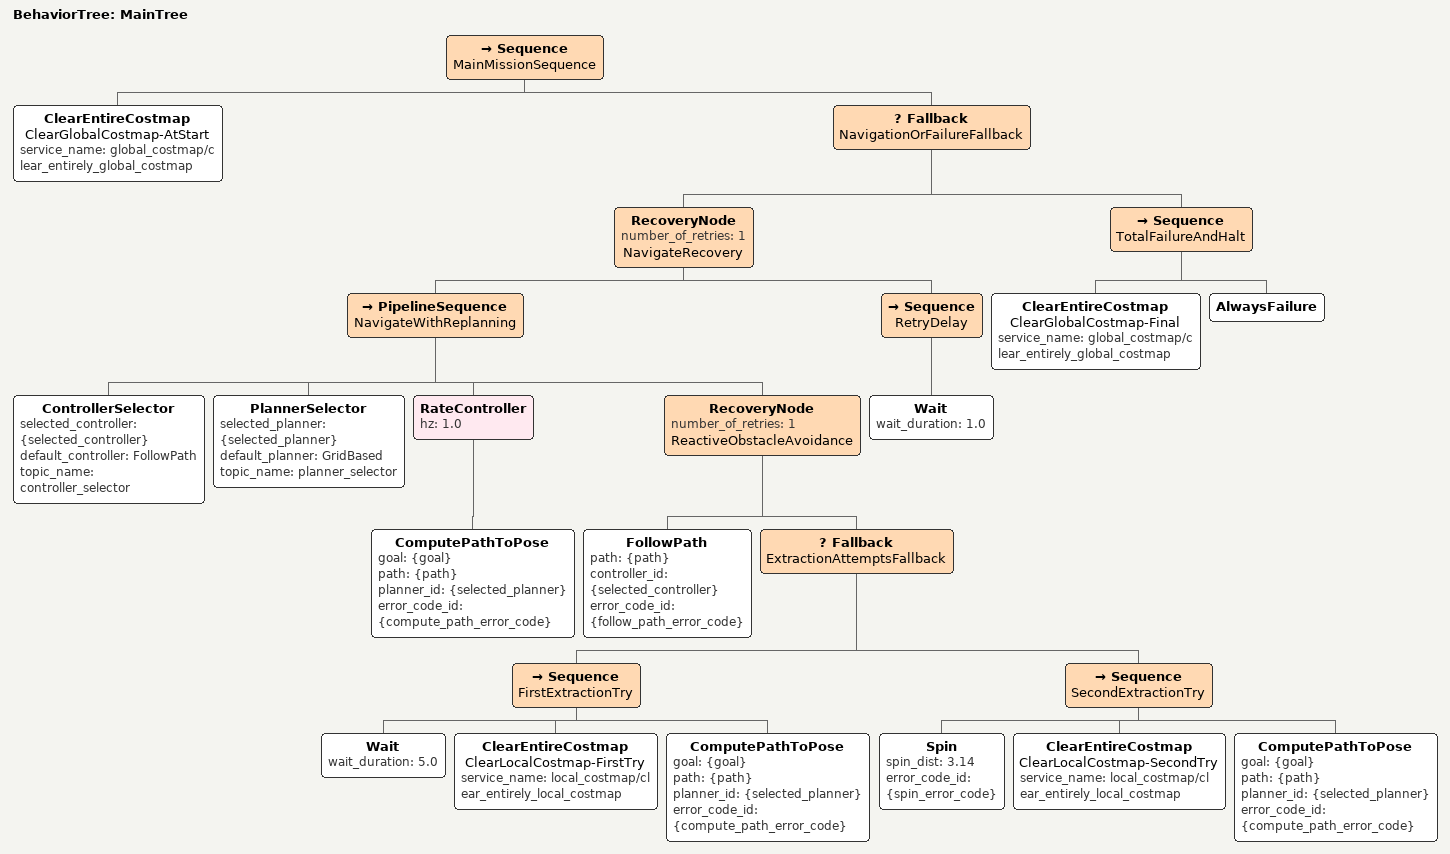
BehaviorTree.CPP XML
<root BTCPP_format="4" main_tree_to_execute="MainTree">
  <BehaviorTree ID="MainTree">

    <!-- 1. MAIN MISSION SEQUENCE                   -->
    <Sequence name="MainMissionSequence">
      <ClearEntireCostmap name="ClearGlobalCostmap-AtStart" service_name="global_costmap/clear_entirely_global_costmap"/>

      <!-- Fallback: Try to navigate, if everything fails -> TotalFailureAndHalt -->
      <Fallback name="NavigationOrFailureFallback">

        <!-- 2. NAVIGATION PIPELINE                     -->
        <RecoveryNode number_of_retries="1" name="NavigateRecovery">
          <PipelineSequence name="NavigateWithReplanning">
            <ControllerSelector selected_controller="{selected_controller}" default_controller="FollowPath" topic_name="controller_selector"/>
            <PlannerSelector selected_planner="{selected_planner}" default_planner="GridBased" topic_name="planner_selector"/>

            <!-- Re-compute the global path every 1.0 seconds -->
            <RateController hz="1.0">
              <ComputePathToPose goal="{goal}" path="{path}" planner_id="{selected_planner}" error_code_id="{compute_path_error_code}"/>
            </RateController>

            <!-- 3. REACTIVE OBSTACLE AVOIDANCE             -->
            <RecoveryNode number_of_retries="1" name="ReactiveObstacleAvoidance">
              <FollowPath path="{path}" controller_id="{selected_controller}" error_code_id="{follow_path_error_code}"/>

              <!-- Normal state: Follow the path -->
              <Fallback name="ExtractionAttemptsFallback">

                <!-- Attempt 1: Wait to see if obstacle moves, clear map, replan -->
                <Sequence name="FirstExtractionTry">
                  <Wait wait_duration="5.0"/>
                  <ClearEntireCostmap name="ClearLocalCostmap-FirstTry" service_name="local_costmap/clear_entirely_local_costmap"/>
                  <ComputePathToPose goal="{goal}" path="{path}" planner_id="{selected_planner}" error_code_id="{compute_path_error_code}"/>
                </Sequence>

                <!-- Attempt 2: Spin to clear blind spots, clear map, replan -->
                <Sequence name="SecondExtractionTry">
                  <Spin spin_dist="3.14" error_code_id="{spin_error_code}"/>
                  <ClearEntireCostmap name="ClearLocalCostmap-SecondTry" service_name="local_costmap/clear_entirely_local_costmap"/>
                  <ComputePathToPose goal="{goal}" path="{path}" planner_id="{selected_planner}" error_code_id="{compute_path_error_code}"/>
                </Sequence>

              </Fallback>
            </RecoveryNode>
          </PipelineSequence>

          <!-- Delay before retrying the entire navigation pipeline -->
          <Sequence name="RetryDelay">
            <Wait wait_duration="1.0"/>
          </Sequence>
        </RecoveryNode>

        <!-- 4. TOTAL FAILURE STATE                     -->
        <Sequence name="TotalFailureAndHalt">
          <ClearEntireCostmap name="ClearGlobalCostmap-Final" service_name="global_costmap/clear_entirely_global_costmap"/>
          <AlwaysFailure/>
        </Sequence>
      </Fallback>

    </Sequence>
  </BehaviorTree>
</root>
